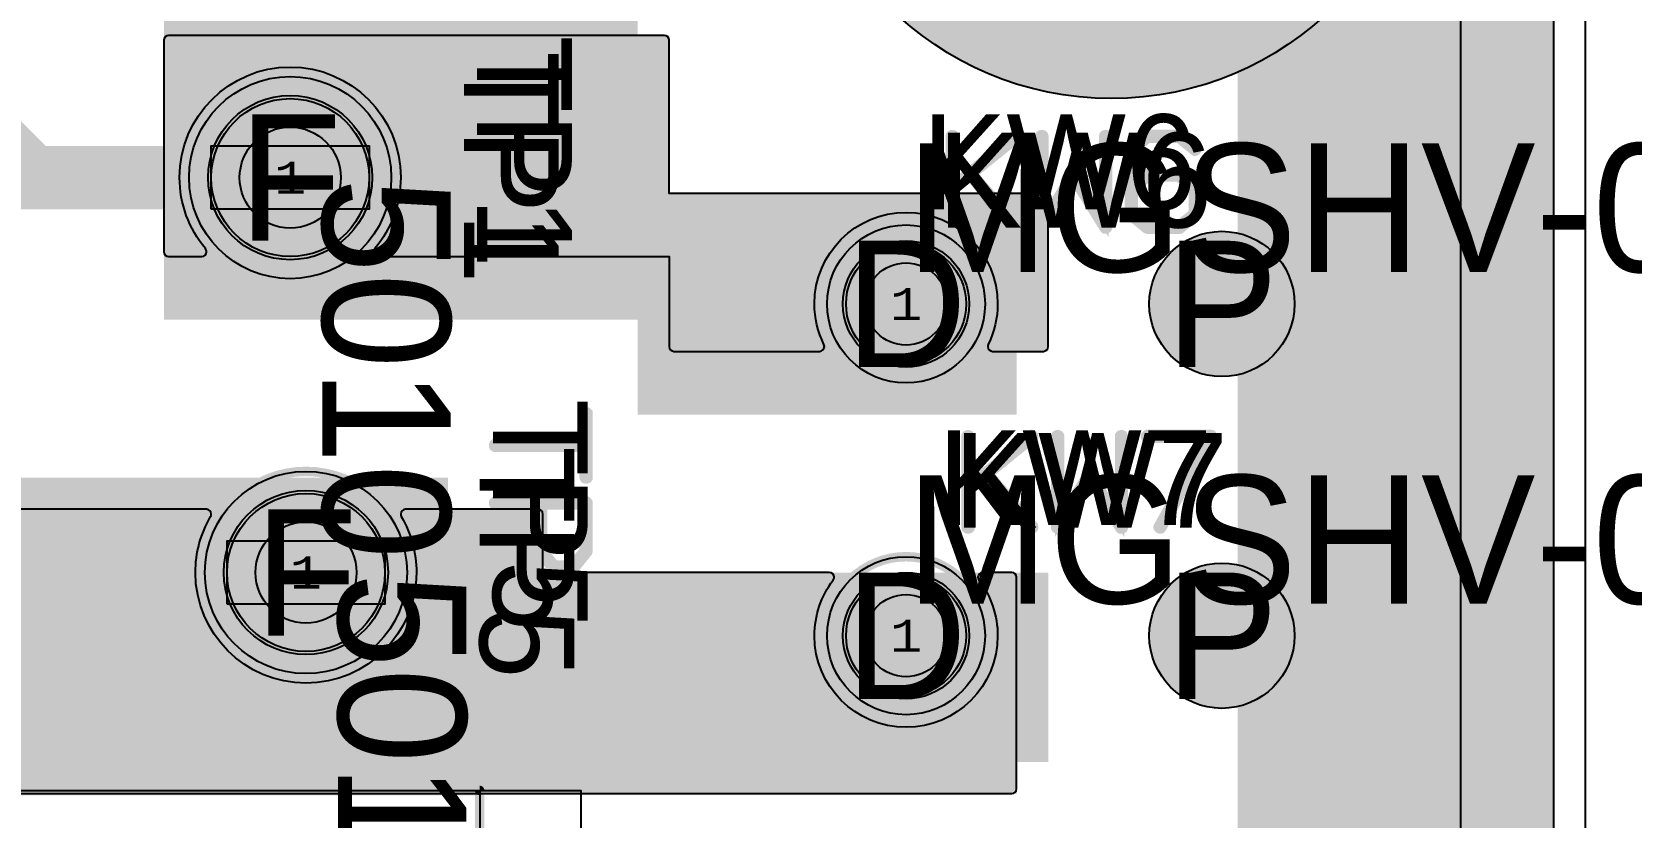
# Model space of a CAD drawing. Extents: x -74 to 89, y -130 to 74.
# Drawn here: x 37.41 to 62.73, y 21.63 to 34.05 of the extents above; entities that cross this region are included whole.
import ezdxf
from ezdxf.enums import TextEntityAlignment as Align

# ---------------------------------------------------------------- set-up
doc = ezdxf.new("R2010")
doc.units = 0
doc.header["$MEASUREMENT"] = 0
for name, color, linetype in [('ASSEMBLY_OUTLINES_TOP', 102, 'CONTINUOUS'), ('ASSEMBLY_PART_NUMBERS_TOP', 102, 'CONTINUOUS'), ('ASSEMBLY_REF_DES_TOP', 102, 'CONTINUOUS'), ('BOARD_OUTLINE', 10, 'CONTINUOUS'), ('DRILL_DRAWING', 21, 'CONTINUOUS'), ('GENERATED_SILKSCREEN_TOP', 140, 'CONTINUOUS'), ('MANUFACTURING_OUTLINES', 10, 'CONTINUOUS'), ('MOUNTING_HOLES_LAYER_BOT13', 42, 'CONTINUOUS'), ('MOUNTING_HOLES_LAYER_TOP', 42, 'CONTINUOUS'), ('PART_HOLES_LAYER_BOTTOM', 30, 'CONTINUOUS'), ('PART_HOLES_LAYER_TOP', 30, 'CONTINUOUS'), ('PART_PADS_LAYER_BOTTOM', 230, 'CONTINUOUS'), ('PART_PADS_LAYER_TOP', 150, 'CONTINUOUS'), ('PIN_NUMBERS_TOP', 8, 'CONTINUOUS'), ('PLACEMENT_OUTLINES_TOP', 130, 'CONTINUOUS'), ('PLANE_DATA_LAYER_BOTTOM', 230, 'CONTINUOUS'), ('PLANE_DATA_LAYER_TOP', 150, 'CONTINUOUS'), ('PLANE_SHAPES_LAYER_BOTTOM', 230, 'CONTINUOUS'), ('PLANE_SHAPES_LAYER_TOP', 150, 'CONTINUOUS'), ('ROUTE_BORDER', 151, 'CONTINUOUS'), ('SILKSCREEN_OUTLINES_TOP', 150, 'CONTINUOUS'), ('SILKSCREEN_REF_DES_TOP', 150, 'CONTINUOUS'), ('SOLDERMASK_PADS_BTM', 12, 'CONTINUOUS'), ('SOLDERMASK_PADS_TOP', 180, 'CONTINUOUS'), ('TRACES_LAYER_TOP', 150, 'CONTINUOUS')]:
    doc.layers.add(name, color=color, linetype=linetype)
doc.styles.add('COURIER_NEW', font='cour.ttf')
doc.styles.add('VERIBEST_GERBER_0', font='txt')

msp = doc.modelspace()

# ---------------------------------------------------------------- hatches: boundary and pattern name
at = {"layer": 'ASSEMBLY_OUTLINES_TOP'}
h = msp.add_hatch(color=256, dxfattribs=at)
edge = h.paths.add_edge_path()
edge.add_arc((51.25, 29.75), 1, 0, 360)
h = msp.add_hatch(color=256, dxfattribs=at)
edge = h.paths.add_edge_path()
edge.add_arc((51.25, 24.5), 1, 0, 360)
at = {"layer": 'MOUNTING_HOLES_LAYER_BOT13'}
h = msp.add_hatch(color=256, dxfattribs=at)
edge = h.paths.add_edge_path()
edge.add_arc((54.5, 38), 5, 0, 360)
h = msp.add_hatch(color=256, dxfattribs=at)
edge = h.paths.add_edge_path()
edge.add_arc((56.25, 29.75), 1.15, 0, 360)
h = msp.add_hatch(color=256, dxfattribs=at)
edge = h.paths.add_edge_path()
edge.add_arc((56.25, 24.5), 1.15, 0, 360)
at = {"layer": 'MOUNTING_HOLES_LAYER_TOP'}
h = msp.add_hatch(color=256, dxfattribs=at)
edge = h.paths.add_edge_path()
edge.add_arc((54.5, 38), 5, 0, 360)
h = msp.add_hatch(color=256, dxfattribs=at)
edge = h.paths.add_edge_path()
edge.add_arc((56.25, 29.75), 1.15, 0, 360)
h = msp.add_hatch(color=256, dxfattribs=at)
edge = h.paths.add_edge_path()
edge.add_arc((56.25, 24.5), 1.15, 0, 360)
at = {"layer": 'PART_HOLES_LAYER_BOTTOM'}
h = msp.add_hatch(color=256, dxfattribs=at)
edge = h.paths.add_edge_path()
edge.add_arc((41.5, 31.75), 0.8, 0, 360)
h = msp.add_hatch(color=256, dxfattribs=at)
edge = h.paths.add_edge_path()
edge.add_arc((51.25, 29.75), 0.65, 0, 360)
h = msp.add_hatch(color=256, dxfattribs=at)
edge = h.paths.add_edge_path()
edge.add_arc((41.75, 25.5), 0.8, 0, 360)
h = msp.add_hatch(color=256, dxfattribs=at)
edge = h.paths.add_edge_path()
edge.add_arc((51.25, 24.5), 0.65, 0, 360)
at = {"layer": 'PART_HOLES_LAYER_TOP'}
h = msp.add_hatch(color=256, dxfattribs=at)
edge = h.paths.add_edge_path()
edge.add_arc((41.5, 31.75), 0.8, 0, 360)
h = msp.add_hatch(color=256, dxfattribs=at)
edge = h.paths.add_edge_path()
edge.add_arc((51.25, 29.75), 0.65, 0, 360)
h = msp.add_hatch(color=256, dxfattribs=at)
edge = h.paths.add_edge_path()
edge.add_arc((41.75, 25.5), 0.8, 0, 360)
h = msp.add_hatch(color=256, dxfattribs=at)
edge = h.paths.add_edge_path()
edge.add_arc((51.25, 24.5), 0.65, 0, 360)
at = {"layer": 'PLANE_DATA_LAYER_BOTTOM'}
h = msp.add_hatch(color=256, dxfattribs=at)
h.paths.add_polyline_path([(53, 28.0762, -0.414213562), (52.9238, 28), (47.0762, 28, -0.414213562), (47, 28.0762), (47, 29.499992, 0.414213562), (46.999992, 29.5), (39.5762, 29.5, -0.414213562), (39.5, 29.5762), (39.5, 36.499992, 0.414213562), (39.499992, 36.5), (22.091972, 36.5, -0.825619605), (22.063643, 36.646938, 5.186799524), (20.539365, 36.646938, -0.825619605), (20.511036, 36.5), (20.500008, 36.5, 0.414213562), (20.5, 36.499992), (20.5, 33.071462, -0.516571623), (20.398642, 32.999535, 0.084315435), (20.101504, 33.05), (18.301504, 33.05, 0.414213562), (17.401504, 32.15), (17.401504, 30.35, 0.414213562), (18.301504, 29.45), (20.101504, 29.45, 0.084315435), (20.398642, 29.500465, -0.516571623), (20.5, 29.428538), (20.5, 27.173418, -0.641080194), (20.374158, 27.115607, 2.176800476), (20.374158, 24.384393, -0.641080194), (20.5, 24.326582), (20.5, 18.5762, -0.414213562), (20.4238, 18.5), (15.500008, 18.5, 0.414213562), (15.5, 18.499992), (15.5, 10.500008, 0.414213562), (15.500008, 10.5), (23.999992, 10.5, 0.414213562), (24, 10.500008), (24, 15.9238, -0.414213562), (24.0762, 16), (25.146304, 16, -0.414213562), (25.222504, 15.9238), (25.222504, 15.923799, -0.137277598), (25.211437, 15.88425, 0.715361242), (27.396434, 13.270083, -0.526387993), (27.5, 13.198967), (27.5, 12.626516, -0.17151758), (27.483077, 12.578634, 0.065444948), (27.472879, 12.561955), (27.440689, 12.489494, -0.39077619), (27.345828, 12.448526, 0.516859375), (24.95, 10.75), (24.95, 10.749999, 0.170610357), (25.345778, 9.623873, -0.629298024), (25.286333, 9.5), (22.000008, 9.5, 0.414213562), (22, 9.499992), (22, -6.4238, -0.414213562), (21.9238, -6.5), (17.5762, -6.5, -0.414213562), (17.5, -6.4238), (17.5, 5.499992, 0.414213562), (17.499992, 5.5), (13.5762, 5.5, -0.414213562), (13.5, 5.5762), (13.5, 20.4238, -0.414213562), (13.5762, 20.5), (16.499992, 20.5, 0.414213562), (16.5, 20.500008), (16.5, 42.9238, -0.414213562), (16.5762, 43), (20.499992, 43, 0.414213562), (20.5, 43.000008), (20.5, 55.999992, 0.414213562), (20.499992, 56), (17.0762, 56, -0.414213562), (17, 56.0762), (17, 63.4238, -0.414213562), (17.0762, 63.5), (35.4238, 63.5, -0.414213562), (35.5, 63.4238), (35.5, 57.0762, -0.414213562), (35.4238, 57), (25.000008, 57, 0.414213562), (25, 56.999992), (25, 39.500008, 0.414213562), (25.000008, 39.5), (46.9238, 39.5, -0.414213562), (47, 39.4238), (47, 31.500008, 0.414213562), (47.000008, 31.5), (52.9238, 31.5, -0.414213562), (53, 31.4238)], flags=0)
h.paths.add_polyline_path([(30.75, 60.75, -1), (33.75, 60.75, -1)], flags=0)
h.paths.add_polyline_path([(39.75, 31.75, -1), (43.25, 31.75, -1)], flags=0)
h.paths.add_polyline_path([(49.8, 29.75, -1), (52.7, 29.75, -1)], flags=0)
msp.add_hatch(color=256, dxfattribs=at).paths.add_polyline_path([(53, 25.4238, 0.414213562), (52.9238, 25.5), (52.464858, 25.5, 0.414213562), (52.388658, 25.4238, 0.163979259), (52.404203, 25.377677, -0.163980254), (52.7, 24.500001), (52.7, 24.5, -1), (49.8, 24.5), (49.8, 24.500001, -0.163980254), (50.095797, 25.377677, 0.163979259), (50.111342, 25.4238, 0.414213562), (50.035142, 25.5), (45.500008, 25.5, -0.414213562), (45.5, 25.500008), (45.5, 26.4238, 0.414213562), (45.4238, 26.5), (43.325309, 26.5, 0.414213562), (43.249109, 26.4238, 0.133379097), (43.259578, 26.385253, -0.133376905), (43.5, 25.5, -1), (40, 25.5, -0.133376905), (40.240422, 26.385253, 0.133379097), (40.250891, 26.4238, 0.414213562), (40.174691, 26.5), (35.000008, 26.5, -0.414213562), (35, 26.500008), (35, 33.4238, 0.414213562), (34.9238, 33.5), (22.5762, 33.5, 0.414213562), (22.5, 33.4238), (22.5, 32.934933, 0.55485843), (22.609719, 32.866501, -0.554858273), (25.201504, 31.25, -0.554858273), (22.609719, 29.633499, 0.55485843), (22.5, 29.565067), (22.5, 27.434933, 0.55485843), (22.609719, 27.366501, -0.554858273), (25.201504, 25.75, -0.554858273), (22.609719, 24.133499, 0.55485843), (22.5, 24.065067), (22.5, 18.5762, 0.414213562), (22.5762, 18.5), (24.963697, 18.5, 0.414213562), (25.039897, 18.5762, 0.077858469), (25.036246, 18.599504, -0.077859583), (24.95, 19.15, -1), (28.55, 19.15, -0.077859583), (28.463754, 18.599504, 0.077858469), (28.460103, 18.5762, 0.414213562), (28.536303, 18.5), (30.3738, 18.5, 0.414213562), (30.45, 18.5762), (30.45, 20.05, -0.414213562), (31.35, 20.95), (33.15, 20.95, -0.414213562), (34.05, 20.05), (34.05, 18.5762, 0.414213562), (34.1262, 18.5), (34.9238, 18.5, 0.414213562), (35, 18.5762), (35, 21.999992, -0.414213562), (35.000008, 22), (52.9238, 22, 0.414213562), (53, 22.0762)], flags=0)
for points in [[(41.5, 31.75), (40.208682, 33.041318)], [(41.5, 31.75), (42.791318, 33.041318)], [(41.5, 31.75), (40.208682, 30.458682)], [(41.5, 31.75), (42.791318, 30.458682)], [(51.25, 29.75), (50.170814, 30.829186)], [(51.25, 29.75), (52.329186, 30.829186)], [(51.25, 29.75), (50.170814, 28.670814)], [(51.25, 29.75), (52.329186, 28.670814)], [(41.75, 25.5), (39.9238, 25.5)], [(41.75, 25.5), (41.75, 23.6738)], [(41.75, 25.5), (43.5762, 25.5)], [(51.25, 24.5), (49.80643, 24.995371)], [(51.25, 24.5), (50.55833, 23.13953)], [(51.25, 24.5), (52.500816, 23.625502)]]:
    msp.add_hatch(color=256, dxfattribs=at).paths.add_polyline_path(points, is_closed=False, flags=0)
at = {"layer": 'PLANE_DATA_LAYER_TOP'}
h = msp.add_hatch(color=256, dxfattribs=at)
h.paths.add_polyline_path([(53.5, 22.5762, -0.414213562), (53.4238, 22.5), (35.500008, 22.5, 0.414213562), (35.5, 22.499992), (35.5, 14.5762, -0.414213562), (35.4238, 14.5), (34.088586, 14.5, -0.47426018), (34.013914, 14.591382, 0.592216632), (31.603566, 16.629917, -0.526387993), (31.5, 16.701033), (31.5, 17.2738, -0.414213562), (31.5762, 17.35), (33.15, 17.35, 0.414213562), (34.05, 18.25), (34.05, 20.05, 0.414213562), (33.15, 20.95), (31.35, 20.95, 0.414213562), (30.45, 20.05), (30.45, 18.5762, -0.414213562), (30.3738, 18.5), (28.536303, 18.5, -0.508470213), (28.463754, 18.599504, 1.371548613), (25.036246, 18.599504, -0.508470213), (24.963697, 18.5), (23.0762, 18.5, -0.414213562), (23, 18.5762), (23, 23.902217, -0.466226494), (23.089412, 23.977263, 1.191429644), (23.089412, 27.522737, -0.466226494), (23, 27.597783), (23, 29.402217, -0.466226494), (23.089412, 29.477263, 1.191429644), (23.089412, 33.022737, -0.466226494), (23, 33.097783), (23, 35.499992, 0.414213562), (22.999992, 35.5), (15.000008, 35.5, 0.414213562), (15, 35.499992), (15, 25.5762, -0.414213562), (14.9238, 25.5), (8.000008, 25.5, 0.414213562), (8, 25.499992), (8, 23.0762, -0.414213562), (7.9238, 23), (6.775, 23, 0.414213562), (6.225, 22.45), (6.225, 20.55, 0.414213562), (6.775, 20), (7.9238, 20, -0.414213562), (8, 19.9238), (8, 19.5762, -0.414213562), (7.9238, 19.5), (6.0762, 19.5, -0.414213562), (6, 19.5762), (6, 35.999992, 0.414213562), (5.999992, 36), (-6.249992, 36, 0.414213562), (-6.25, 35.999992), (-6.25, 25.5762, -0.414213562), (-6.3262, 25.5), (-12.999992, 25.5, 0.414213562), (-13, 25.499992), (-13, 0.000008, 0.414213562), (-12.999992, 0), (12.4238, 0, -0.414213562), (12.5, -0.0762), (12.5, -13.9238, -0.414213562), (12.4238, -14), (9.500008, -14, 0.414213562), (9.5, -14.000008), (9.5, -17.6738, -0.414213562), (9.4238, -17.75), (8.275, -17.75, 0.414213562), (7.725, -18.3), (7.725, -20.2, 0.414213562), (8.275, -20.75), (9.4238, -20.75, -0.414213562), (9.5, -20.8262), (9.5, -21.4238, -0.414213562), (9.4238, -21.5), (7.5762, -21.5, -0.414213562), (7.5, -21.4238), (7.5, -14.000008, 0.414213562), (7.499992, -14), (5.0762, -14, -0.414213562), (5, -13.9238), (5, -3.500008, 0.414213562), (4.999992, -3.5), (-5.499992, -3.5, 0.414213562), (-5.5, -3.500008), (-5.5, -13.9238, -0.414213562), (-5.5762, -14), (-12.999992, -14, 0.414213562), (-13, -14.000008), (-13, -35.999992, 0.414213562), (-12.999992, -36), (12.4238, -36, -0.414213562), (12.5, -36.0762), (12.5, -51.4238, -0.414213562), (12.4238, -51.5), (11.03156, -51.499998, -0.198913366), (10.977678, -51.47768), (10.514832, -51.014834, -0.198909956), (10.492514, -50.960953), (10.492514, -50.960952, -0.374001823), (10.55814, -50.885489, 0.374003548), (11.85, -49.4), (11.85, -49.399999, 0.932710076), (8.864511, -49.191859, -0.61897311), (8.735166, -49.235168), (8.02232, -48.522322, -0.198909956), (8.000002, -48.468441), (8.000002, -48.46844), (8, -41.000008, 0.414213562), (7.999992, -41), (-23.9238, -41, -0.414213562), (-24, -40.9238), (-24, 51.999992, 0.414213562), (-24.000008, 52), (-30.9238, 52, -0.414213562), (-31, 52.0762), (-31, 63.4238, -0.414213562), (-30.9238, 63.5), (-18.0762, 63.5, -0.414213562), (-18, 63.4238), (-18, 52.000008, 0.414213562), (-17.999992, 52), (-7.500008, 52, 0.414213562), (-7.5, 52.000008), (-7.5, 55.190158, -0.525791313), (-7.396567, 55.261325, 0.091624252), (-7.2, 55.225), (-5.3, 55.225, 0.091624252), (-5.103433, 55.261325, -0.525791313), (-5, 55.190158), (-5, 52.000008, 0.414213562), (-4.999992, 52), (0.4238, 52, -0.414213562), (0.5, 51.9238), (0.5, 41.500008, 0.414213562), (0.500008, 41.5), (22.499992, 41.5, 0.414213562), (22.5, 41.500008), (22.5, 47.4238, -0.414213562), (22.5762, 47.5), (33.9238, 47.5, -0.414213562), (34, 47.4238), (34, 36.5762, -0.414213562), (33.9238, 36.5), (26.500008, 36.5, 0.414213562), (26.5, 36.499992), (26.5, 29.000008, 0.414213562), (26.500008, 29), (28.1738, 29, -0.414213562), (28.25, 28.9238), (28.25, 27.775, 0.414213562), (28.8, 27.225), (30.7, 27.225, 0.414213562), (31.25, 27.775), (31.25, 28.9238, -0.414213562), (31.3262, 29), (33.0738, 29, -0.414213562), (33.15, 28.9238), (33.15, 27.65, 0.414213562), (33.7, 27.1), (35.4238, 27.1, -0.414213562), (35.5, 27.0238), (35.5, 27.000008, 0.414213562), (35.500008, 27), (40.606409, 27, -0.708227821), (40.654126, 26.864391, 0.227325996), (40, 25.500001), (40, 25.5, 1), (43.5, 25.5), (43.5, 25.500001, 0.227325996), (42.845874, 26.864391, -0.708230906), (42.893591, 27), (43.9238, 27, -0.414213562), (44, 26.9238), (44, 25.500008, 0.414213562), (44.000008, 25.5), (50.035142, 25.5, -0.620327862), (50.095797, 25.377677, 0.163980254), (49.8, 24.500001), (49.8, 24.5, 1), (52.7, 24.5), (52.7, 24.500001, 0.163980254), (52.404203, 25.377677, -0.620331479), (52.464858, 25.5), (53.4238, 25.5, -0.414213562), (53.5, 25.4238)], flags=0)
h.paths.add_polyline_path([(-29.5, 58.25, -1), (-26.5, 58.25, -1)], flags=0)
h.paths.add_polyline_path([(-23.5, -19.75, -1), (-20.5, -19.75, -1)], flags=0)
h.paths.add_polyline_path([(-23.25, 19.25, -1), (-20.25, 19.25, -1)], flags=0)
h.paths.add_polyline_path([(8.85, -10.4, -1), (11.85, -10.4, -1)], flags=0)
h.paths.add_polyline_path([(8.85, 28.6, -1), (11.85, 28.6, -1)], flags=0)
h.paths.add_polyline_path([(19.251504, 38.55, -1), (23.351504, 38.55, -1)], flags=0)
h.paths.add_polyline_path([(30.75, 45.75, -1), (33.75, 45.75, -1)], flags=0)
h = msp.add_hatch(color=256, dxfattribs=at)
h.paths.add_polyline_path([(61.5, -40.226499, -0.145975601), (61.487546, -40.268246, -0.116259517), (37.03131, -63.489622, -0.132779416), (36.992918, -63.5), (9.5, -63.5), (9.5, -72.816526, -0.37700099), (9.43358, -72.892096, -0.002983456), (8.56305, -72.999481, -0.029201915), (8.554172, -73), (-8.554172, -73, -0.029201915), (-8.56305, -72.999481, -0.002983456), (-9.43358, -72.892096, -0.37700099), (-9.5, -72.816526), (-9.5, -63.5), (-18.9238, -63.5, -0.414213562), (-19, -63.4238), (-19, -60.362708, -0.460360958), (-18.91204, -60.287421, 0.407174437), (-17.716783, -59.436985, -0.72047567), (-17.573699, -59.416371, 4.221382976), (-17.573699, -57.083629, -0.72047567), (-17.716783, -57.063015, 0.407174437), (-18.91204, -56.212579, -0.460360958), (-19, -56.137292), (-19, -55.500008, 0.414213562), (-19.000008, -55.5), (-29.4238, -55.5, -0.414213562), (-29.5, -55.4238), (-29.5, -54.358735, -0.16227766), (-29.48476, -54.313015), (-22.52286, -45.03048, -0.236067977), (-22.4619, -45), (-6.0762, -45, -0.414213562), (-6, -45.0762), (-6, -53.999992, 0.414213562), (-5.999992, -54), (15.499992, -54, 0.414213562), (15.5, -53.999992), (15.5, -38.0762, -0.414213562), (15.5762, -38), (21.999992, -38, 0.414213562), (22, -37.999992), (22, -26.5762, -0.414213562), (22.0762, -26.5), (24.499992, -26.5, 0.414213562), (24.5, -26.499992), (24.5, 7.4238, -0.414213562), (24.5762, 7.5), (25.089699, 7.5, -0.564378968), (25.15713, 7.388311, 0.263392024), (25.211437, 5.61575, -0.137277598), (25.222504, 5.576201), (25.222504, 5.5762, -0.414213562), (25.146304, 5.5), (25.000008, 5.5, 0.414213562), (25, 5.499992), (25, -26.499992, 0.414213562), (25.000008, -26.5), (27.272339, -26.5, -0.198913366), (27.326221, -26.522318), (29.017682, -28.213779, -0.198909956), (29.04, -28.26766), (29.04, -29.9238, -0.414213562), (28.9638, -30), (22.500008, -30, 0.414213562), (22.5, -30.000008), (22.5, -34.999992, 0.414213562), (22.500008, -35), (29.374009, -35, -0.198913366), (29.427891, -35.022318), (30.256119, -35.850546, 0.198912215), (30.609672, -35.996993), (34.272409, -35.996993, -0.198913366), (34.326291, -36.019311), (39.416389, -41.109409, -0.198909956), (39.438707, -41.16329), (39.438707, -49.072624, -0.198909956), (39.416389, -49.126505), (38.451643, -50.091251, -0.282786448), (38.374011, -50.109773, 0.510406548), (36.8, -51.249999), (36.8, -51.25, 1), (39.2, -51.25), (39.2, -51.249998, 0.079404665), (39.140227, -50.875989, -0.079406468), (39.136431, -50.852239), (39.136431, -50.852238, -0.198909956), (39.158749, -50.798357), (40.29226, -49.664846, 0.139214381), (40.4253, -49.426302, -0.66553327), (40.563992, -49.403312, 0.056252236), (40.6339, -49.491007), (41.209616, -50.066722, -0.198909956), (41.231934, -50.120603), (41.231934, -50.120605, -0.278486309), (41.191217, -50.188039, 1.771956841), (42.95, -51.25), (42.95, -51.249999, 0.282784123), (42.291796, -50.179272, -0.282784005), (42.25, -50.111281), (42.25, -49.9, 0.198912215), (42.103553, -49.546447), (41.509772, -48.952666, -0.198909956), (41.487454, -48.898785), (41.487454, -40.33322, 0.198912215), (41.341007, -39.979667), (33.507787, -32.146447, 0.198912215), (33.154234, -32), (31.5762, -32, -0.414213562), (31.5, -31.9238), (31.5, -30.000008, 0.414213562), (31.499992, -30), (31.3262, -30, -0.414213562), (31.25, -29.9238), (31.25, -26.5762, -0.414213562), (31.3262, -26.5), (36.999992, -26.5, 0.414213562), (37, -26.499992), (37, -25.5762, -0.414213562), (37.0762, -25.5), (37.75, -25.5, 0.414213562), (38.3, -24.95), (38.3, -23.55, 0.414213562), (37.75, -23), (37.0762, -23, -0.414213562), (37, -22.9238), (37, 5.499992, 0.414213562), (36.999992, 5.5), (33.853696, 5.5, -0.414213562), (33.777496, 5.5762), (33.777496, 5.576201, -0.137277598), (33.788563, 5.61575, 0.263392024), (33.84287, 7.388311, -0.564378968), (33.910301, 7.5), (39.499992, 7.5, 0.414213562), (39.5, 7.500008), (39.5, 17.023961, -0.410608775), (39.575261, 17.100155, 0.312052862), (41.476721, 18.449826, -0.315437153), (41.548339, 18.5), (56.499992, 18.5, 0.414213562), (56.5, 18.500008), (56.5, 22.804901, -0.359563574), (56.5618, 22.879728, 0.825910822), (56.5618, 26.120272, -0.359563574), (56.5, 26.195099), (56.5, 28.054901, -0.359563574), (56.5618, 28.129728, 0.825910822), (56.5618, 31.370272, -0.359563574), (56.5, 31.445099), (56.5, 32.824732, -0.306399851), (56.547828, 32.895453, 0.434317946), (59.453247, 40.390678, -0.112892843), (59.445672, 40.4238, -0.414213562), (59.521872, 40.5), (61.294132, 40.5, -0.252088385), (61.357744, 40.465752, -0.000803891), (61.487546, 40.268243, -0.145975601), (61.5, 40.226496)], flags=0)
h.paths.add_polyline_path([(-5.5, -66.5, -1), (5.5, -66.5, -1)], flags=0)
h.paths.add_polyline_path([(19.5, -48.75, -1), (22, -48.75, -1)], flags=0)
h.paths.add_polyline_path([(19.274935, -40.847216, -0.635595112), (19.15, -40.788638), (19.15, -40.5, 0.414213562), (18.8, -40.15), (16.2, -40.15, 0.414213562), (15.85, -40.5), (15.85, -44.5, 0.414213562), (16.2, -44.85), (18.8, -44.85, 0.414213562), (19.15, -44.5), (19.15, -44.211362, -0.635595112), (19.274935, -44.152784, 2.132805217)], flags=0)
h.paths.add_polyline_path([(37.8, -44.85, 0.414213562), (38.15, -44.5), (38.15, -40.5, 0.414213562), (37.8, -40.15), (35.2, -40.15, 0.414213562), (34.85, -40.5), (34.85, -40.788638, -0.635595112), (34.725065, -40.847216, 2.132804225), (34.725065, -44.152784, -0.635595112), (34.85, -44.211362), (34.85, -44.5, 0.414213562), (35.2, -44.85)], flags=0)
h.paths.add_polyline_path([(36.35, -56.25, -1), (39.65, -56.25, -1)], flags=0)
h.paths.add_polyline_path([(37.5, -18.65, -1), (41.6, -18.65, -1)], flags=0)
h.paths.add_polyline_path([(40.1, -56.25, -1), (43.4, -56.25, -1)], flags=0)
h.paths.add_polyline_path([(50.66575, -14.365675, 0.414213562), (50.91575, -14.115675), (50.91575, 3.552675, 0.414213562), (50.66575, 3.802675), (45.7297, 3.802675, 0.414213562), (45.4797, 3.552675), (45.4797, -14.115675, 0.414213562), (45.7297, -14.365675)], flags=0)
h.paths.add_polyline_path([(50.839728, -25.245966, 2.137297553), (49.754034, -24.160272, -0.1756634), (49.732023, -24.207317), (49.211658, -24.727682, -0.198913366), (49.157776, -24.75), (45.5762, -24.75, -0.414213562), (45.5, -24.6738), (45.5, -21.500008, 0.414213562), (45.499992, -21.5), (41.000008, -21.5, 0.414213562), (41, -21.500008), (41, -23.7238, -0.414213562), (40.9238, -23.8), (40, -23.8, 0.414213562), (39.45, -24.35), (39.45, -26.65, 0.414213562), (40, -27.2), (40.9238, -27.2, -0.414213562), (41, -27.2762), (41, -28.2238, -0.414213562), (40.9238, -28.3), (40, -28.3, 0.414213562), (39.45, -28.85), (39.45, -31.15, 0.414213562), (40, -31.7), (40.9238, -31.7, -0.414213562), (41, -31.7762), (41, -32.7238, -0.414213562), (40.9238, -32.8), (40, -32.8, 0.414213562), (39.45, -33.35), (39.45, -35.65, 0.414213562), (40, -36.2), (40.9238, -36.2, -0.414213562), (41, -36.2762), (41, -37.499992, 0.414213562), (41.000008, -37.5), (45.499992, -37.5, 0.414213562), (45.5, -37.499992), (45.5, -35.3262, -0.414213562), (45.5762, -35.25), (46.90552, -35.25, 0.198912714), (47.435851, -35.03033), (49, -33.46618), (50.278165, -32.188015, -0.101573515), (50.303748, -32.171147, 0.101574085), (50.555546, -32.005115), (50.792683, -31.767977, -0.1756634), (50.839728, -31.745966, 2.137297553), (49.754034, -30.660272, -0.1756634), (49.732023, -30.707317), (49.677785, -30.761555, -0.101573515), (49.652202, -30.778423, 0.101574085), (49.400404, -30.944455), (46.617178, -33.727682, -0.198913366), (46.563296, -33.75), (45.5762, -33.75, -0.414213562), (45.5, -33.6738), (45.5, -29.268243, -0.414213562), (45.5762, -29.192043), (49.807957, -29.192043, 0.198912714), (50.338288, -28.972373), (50.792683, -28.517977, -0.1756634), (50.839728, -28.495966, 2.137297553), (49.754034, -27.410272, -0.1756634), (49.732023, -27.457317), (49.519615, -27.669725, -0.198913366), (49.465733, -27.692043), (45.5762, -27.692043, -0.414213562), (45.5, -27.615843), (45.5, -26.3262, -0.414213562), (45.5762, -26.25), (49.5, -26.25, 0.198912714), (50.030331, -26.03033), (50.792683, -25.267977, -0.1756634)], flags=0)
h.paths.add_polyline_path([(42.2, -47, -1), (51.8, -47, -1)], flags=0)
h.paths.add_polyline_path([(54.4, -30.75, -1), (57.1, -30.75, -1)], flags=0)
h.paths.add_polyline_path([(54.4, -27.5, -1), (57.1, -27.5, -1)], flags=0)
h.paths.add_polyline_path([(54.4, -24.25, -1), (57.1, -24.25, -1)], flags=0)
h.paths.add_polyline_path([(52.95, -16, -1), (57.55, -16, -1)], flags=0)
h.paths.add_polyline_path([(52.95, -1.25, -1), (57.55, -1.25, -1)], flags=0)
h.paths.add_polyline_path([(52.95, 12.75, -1), (57.55, 12.75, -1)], flags=0)
h.paths.add_polyline_path([(49, -38, -1), (60, -38, -1)], flags=0)
msp.add_hatch(color=256, dxfattribs=at).paths.add_polyline_path([(53.5, 31.4238, 0.414213562), (53.4238, 31.5), (47.500008, 31.5, -0.414213562), (47.5, 31.500008), (47.5, 33.9238, 0.414213562), (47.4238, 34), (39.5762, 34, 0.414213562), (39.5, 33.9238), (39.5, 30.5762, 0.414213562), (39.5762, 30.5), (40.101, 30.5, 0.414213562), (40.1772, 30.5762, 0.176313298), (40.159375, 30.625178, -0.176316155), (39.75, 31.75, -1), (43.25, 31.75, -0.176316155), (42.840625, 30.625178, 0.176313298), (42.8228, 30.5762, 0.414213562), (42.899, 30.5), (47.499992, 30.5, -0.414213562), (47.5, 30.499992), (47.5, 29.0762, 0.414213562), (47.5762, 29), (49.880591, 29, 0.414213562), (49.956791, 29.0762, 0.114813143), (49.948963, 29.109841, -0.114814741), (49.8, 29.749999), (49.8, 29.75, -1), (52.7, 29.75), (52.7, 29.749999, -0.114814741), (52.551037, 29.109841, 0.114813143), (52.543209, 29.0762, 0.414213562), (52.619409, 29), (53.4238, 29, 0.414213562), (53.5, 29.0762)], flags=0)
for points in [[(41.5, 31.75), (42.3946, 33.342074)], [(41.5, 31.75), (40.02827, 32.831212)], [(41.5, 31.75), (43.188879, 31.055239)], [(51.25, 29.75), (49.7238, 29.75)], [(51.25, 29.75), (52.7762, 29.75)], [(41.75, 25.5), (39.9238, 25.5)], [(41.75, 25.5), (41.75, 23.6738)], [(41.75, 25.5), (43.5762, 25.5)], [(51.25, 24.5), (49.7238, 24.5)], [(51.25, 24.5), (51.25, 22.9738)], [(51.25, 24.5), (52.7762, 24.5)]]:
    msp.add_hatch(color=256, dxfattribs=at).paths.add_polyline_path(points, is_closed=False, flags=0)

# ---------------------------------------------------------------- linework, layer by layer
at = {"layer": 'ASSEMBLY_OUTLINES_TOP'}
for points in [[(40.25, 31.25), (40.25, 32.25), (42.75, 32.25), (42.75, 31.25)], [(40.5, 25), (40.5, 26), (43, 26), (43, 25)], [(33.3, -21.55), (33.3, 22.05), (46.1, 22.05), (46.1, -21.55)]]:
    msp.add_lwpolyline(points, close=True, dxfattribs=at)
for centre, radius in [((0, 0), 74), ((41.5, 31.75), 1.6), ((51.25, 29.75), 1), ((41.75, 25.5), 1.6), ((51.25, 24.5), 1)]:
    msp.add_circle(centre, radius, dxfattribs=at)
at = {"layer": 'BOARD_OUTLINE'}
msp.add_lwpolyline([(62, -40.39802, -0.011944181), (60, -43.312816), (60, -43.312815, -0.105291747), (37.148351, -64), (10, -64), (10, -73.321211, -0.067878888), (-10, -73.321211), (-10, -64), (-37.148351, -64, -0.130474387), (-64, -37.148351), (-64, -10), (-73.321211, -10, -0.067878888), (-73.321211, 10), (-64, 10), (-64, 37.148351, -0.130474387), (-37.148351, 64), (-10, 64), (-10, 73.321211, -0.067878888), (10, 73.321211), (10, 64), (37.148351, 64, -0.105291747), (60, 43.312815), (60, 43.312816, -0.011944181), (62, 40.39802)], format="xyb", close=True, dxfattribs=at)
at = {"layer": 'GENERATED_SILKSCREEN_TOP', "const_width": 0.15}
for points in [[(44.496, 33.292), (44.4855, 33.2905), (44.4765, 33.283), (44.472, 33.2725), (44.4705, 33.262), (44.472, 33.2515), (44.4765, 33.2425), (44.4855, 33.235), (44.496, 33.232), (45.9045, 33.232), (45.9045, 32.7565), (45.9075, 32.746), (45.9135, 32.737), (45.924, 32.7325), (45.9345, 32.731), (45.9465, 32.7325), (45.957, 32.737), (45.9645, 32.746), (45.966, 32.7565), (45.966, 33.769), (45.9645, 33.7795), (45.957, 33.787), (45.9465, 33.793), (45.9345, 33.7945), (45.924, 33.793), (45.9135, 33.787), (45.9075, 33.7795), (45.9045, 33.769), (45.9045, 33.292), (44.496, 33.292)], [(45.396, 31.318), (45.399, 31.3135), (45.4065, 31.312), (45.414, 31.3075), (45.4215, 31.3075), (45.7305, 31.3075), (45.738, 31.3075), (45.7425, 31.312), (45.747, 31.312), (45.7485, 31.3135), (45.75, 31.315), (45.7545, 31.318), (45.96, 31.573), (45.963, 31.5805), (45.9645, 31.585), (45.966, 31.5925), (45.966, 32.3485), (45.963, 32.362), (45.9555, 32.3695), (45.948, 32.3785), (45.936, 32.3815), (44.496, 32.3815), (44.484, 32.3785), (44.4765, 32.371), (44.472, 32.362), (44.4705, 32.3515), (44.472, 32.3395), (44.4765, 32.329), (44.484, 32.3215), (44.496, 32.3185), (45.186, 32.3185), (45.186, 31.5925), (45.1875, 31.582), (45.189, 31.5775), (45.1905, 31.576), (45.1905, 31.573), (45.396, 31.318)], [(53.01225, 32.379), (53.01825, 32.388), (53.01975, 32.3985), (53.01825, 32.4105), (53.01225, 32.4195), (53.00475, 32.427), (52.99425, 32.4315), (52.98975, 32.433), (52.98375, 32.433), (52.97925, 32.4315), (52.97475, 32.4285), (52.01325, 31.6455), (52.01325, 32.4045), (52.01025, 32.415), (52.00275, 32.424), (51.99225, 32.4285), (51.98025, 32.43), (51.96975, 32.4285), (51.96075, 32.424), (51.95325, 32.415), (51.95025, 32.4045), (51.95025, 30.9645), (51.95325, 30.9525), (51.96075, 30.945), (51.96975, 30.9405), (51.98025, 30.939), (51.99225, 30.9405), (52.00275, 30.945), (52.01025, 30.9525), (52.01325, 30.9645), (52.01325, 31.5675), (52.26225, 31.7685), (52.97175, 30.945), (52.97625, 30.9405), (52.98075, 30.9375), (52.98525, 30.936), (52.98975, 30.936), (53.00025, 30.9405), (53.00925, 30.9465), (53.01675, 30.954), (53.02125, 30.9645), (53.02125, 30.975), (53.01975, 30.981), (53.01675, 30.9855), (52.30725, 31.809), (53.01225, 32.379)], [(53.36775, 30.9645), (53.37075, 30.954), (53.37525, 30.948), (53.38425, 30.9435), (53.39325, 30.9405), (53.40375, 30.9375), (53.41125, 30.9375), (53.41875, 30.942), (53.42625, 30.9495), (53.90475, 31.7265), (54.38475, 30.9495), (54.39075, 30.942), (54.39675, 30.9375), (54.40575, 30.9375), (54.41475, 30.9405), (54.42525, 30.9435), (54.43425, 30.948), (54.43875, 30.9555), (54.44025, 30.9645), (54.44025, 32.4045), (54.43725, 32.415), (54.42975, 32.424), (54.42075, 32.4285), (54.41025, 32.43), (54.39975, 32.4285), (54.38925, 32.424), (54.38175, 32.415), (54.38025, 32.4045), (54.38025, 31.074), (53.93175, 31.8045), (53.92575, 31.809), (53.91825, 31.812), (53.91225, 31.8135), (53.90475, 31.8135), (53.89725, 31.8135), (53.89125, 31.812), (53.88525, 31.809), (53.87775, 31.8045), (53.43075, 31.074), (53.43075, 32.4045), (53.42775, 32.415), (53.42025, 32.424), (53.40975, 32.4285), (53.39775, 32.43), (53.38725, 32.4285), (53.37825, 32.424), (53.37075, 32.415), (53.36775, 32.4045), (53.36775, 30.969), (53.36775, 30.9645)], [(55.59525, 32.4285), (55.84725, 32.223), (55.85475, 32.2155), (55.85625, 32.2035), (55.85475, 32.1945), (55.85175, 32.187), (55.84725, 32.181), (55.83975, 32.175), (55.83225, 32.1705), (55.82475, 32.169), (55.81725, 32.169), (55.81125, 32.1735), (55.56525, 32.373), (55.07925, 32.373), (54.84825, 32.184), (54.84825, 31.6455), (55.05225, 31.812), (55.05825, 31.8135), (55.06125, 31.815), (55.06275, 31.815), (55.06275, 31.8165), (55.07025, 31.818), (55.57575, 31.818), (55.58175, 31.8165), (55.58175, 31.815), (55.58475, 31.815), (55.58925, 31.8135), (55.59375, 31.812), (55.84725, 31.608), (55.84875, 31.6035), (55.85175, 31.602), (55.85325, 31.6005), (55.85325, 31.5975), (55.85625, 31.587), (55.85775, 31.5825), (55.85775, 31.17), (55.85625, 31.1625), (55.85325, 31.1565), (55.85175, 31.1505), (55.84725, 31.146), (55.59525, 30.9405), (55.58775, 30.9375), (55.58625, 30.936), (55.58325, 30.936), (55.58025, 30.9345), (55.57875, 30.9345), (55.57575, 30.9345), (55.07025, 30.9345), (55.06425, 30.936), (55.05825, 30.9375), (55.05225, 30.9405), (54.80025, 31.146), (54.79725, 31.149), (54.79425, 31.1505), (54.79125, 31.155), (54.78825, 31.1655), (54.78675, 31.17), (54.78675, 32.199), (54.78825, 32.2065), (54.79125, 32.2125), (54.79425, 32.2155), (54.79725, 32.2185), (54.80025, 32.223), (55.05225, 32.4285), (55.05825, 32.43), (55.06275, 32.4315), (55.06425, 32.433), (55.07025, 32.4345), (55.57575, 32.4345), (55.58175, 32.433), (55.58325, 32.433), (55.58475, 32.4315), (55.58925, 32.43), (55.59525, 32.4285)], [(45.9045, 32.3185), (45.9045, 31.6), (45.7155, 31.3675), (45.4365, 31.3675), (45.246, 31.6), (45.246, 32.3185), (45.9045, 32.3185)], [(54.84825, 31.5675), (54.84825, 31.185), (55.07925, 30.996), (55.56375, 30.996), (55.79775, 31.185), (55.79775, 31.5675), (55.56375, 31.758), (55.07925, 31.758), (54.84825, 31.5675)], [(44.5275, 30.7465), (44.526, 30.7585), (44.5185, 30.7645), (44.508, 30.769), (44.496, 30.7705), (44.4855, 30.769), (44.475, 30.7645), (44.4675, 30.7585), (44.466, 30.7465), (44.466, 30.1615), (44.4675, 30.151), (44.475, 30.142), (44.4855, 30.1375), (44.496, 30.136), (44.508, 30.1375), (44.5185, 30.142), (44.526, 30.151), (44.5275, 30.1615), (44.5275, 30.4255), (45.936, 30.4255), (45.9465, 30.427), (45.954, 30.4315), (45.9585, 30.439), (45.96, 30.4495), (45.9615, 30.457), (45.9615, 30.4645), (45.9585, 30.4705), (45.9525, 30.4765), (45.5415, 30.769), (45.531, 30.7735), (45.522, 30.7735), (45.5115, 30.769), (45.504, 30.7615), (45.498, 30.7525), (45.495, 30.742), (45.498, 30.7315), (45.5055, 30.724), (45.8415, 30.484), (44.5275, 30.484), (44.5275, 30.7465)], [(44.746, 27.54125), (44.7355, 27.53975), (44.7265, 27.53225), (44.722, 27.52175), (44.7205, 27.51125), (44.722, 27.50075), (44.7265, 27.49175), (44.7355, 27.48425), (44.746, 27.48125), (46.1545, 27.48125), (46.1545, 27.00575), (46.1575, 26.99525), (46.1635, 26.98625), (46.174, 26.98175), (46.1845, 26.98025), (46.1965, 26.98175), (46.207, 26.98625), (46.2145, 26.99525), (46.216, 27.00575), (46.216, 28.01825), (46.2145, 28.02875), (46.207, 28.03625), (46.1965, 28.04225), (46.1845, 28.04375), (46.174, 28.04225), (46.1635, 28.03625), (46.1575, 28.02875), (46.1545, 28.01825), (46.1545, 27.54125), (44.746, 27.54125)], [(53.26225, 27.629), (53.26825, 27.638), (53.26975, 27.6485), (53.26825, 27.6605), (53.26225, 27.6695), (53.25475, 27.677), (53.24425, 27.6815), (53.23975, 27.683), (53.23375, 27.683), (53.22925, 27.6815), (53.22475, 27.6785), (52.26325, 26.8955), (52.26325, 27.6545), (52.26025, 27.665), (52.25275, 27.674), (52.24225, 27.6785), (52.23025, 27.68), (52.21975, 27.6785), (52.21075, 27.674), (52.20325, 27.665), (52.20025, 27.6545), (52.20025, 26.2145), (52.20325, 26.2025), (52.21075, 26.195), (52.21975, 26.1905), (52.23025, 26.189), (52.24225, 26.1905), (52.25275, 26.195), (52.26025, 26.2025), (52.26325, 26.2145), (52.26325, 26.8175), (52.51225, 27.0185), (53.22175, 26.195), (53.22625, 26.1905), (53.23075, 26.1875), (53.23525, 26.186), (53.23975, 26.186), (53.25025, 26.1905), (53.25925, 26.1965), (53.26675, 26.204), (53.27125, 26.2145), (53.27125, 26.225), (53.26975, 26.231), (53.26675, 26.2355), (52.55725, 27.059), (53.26225, 27.629)], [(53.61775, 26.2145), (53.62075, 26.204), (53.62525, 26.198), (53.63425, 26.1935), (53.64325, 26.1905), (53.65375, 26.1875), (53.66125, 26.1875), (53.66875, 26.192), (53.67625, 26.1995), (54.15475, 26.9765), (54.63475, 26.1995), (54.64075, 26.192), (54.64675, 26.1875), (54.65575, 26.1875), (54.66475, 26.1905), (54.67525, 26.1935), (54.68425, 26.198), (54.68875, 26.2055), (54.69025, 26.2145), (54.69025, 27.6545), (54.68725, 27.665), (54.67975, 27.674), (54.67075, 27.6785), (54.66025, 27.68), (54.64975, 27.6785), (54.63925, 27.674), (54.63175, 27.665), (54.63025, 27.6545), (54.63025, 26.324), (54.18175, 27.0545), (54.17575, 27.059), (54.16825, 27.062), (54.16225, 27.0635), (54.15475, 27.0635), (54.14725, 27.0635), (54.14125, 27.062), (54.13525, 27.059), (54.12775, 27.0545), (53.68075, 26.324), (53.68075, 27.6545), (53.67775, 27.665), (53.67025, 27.674), (53.65975, 27.6785), (53.64775, 27.68), (53.63725, 27.6785), (53.62825, 27.674), (53.62075, 27.665), (53.61775, 27.6545), (53.61775, 26.219), (53.61775, 26.2145)], [(55.24375, 26.2295), (55.24075, 26.219), (55.24225, 26.2085), (55.24975, 26.1995), (55.25725, 26.1935), (55.26775, 26.1905), (55.27825, 26.189), (55.28725, 26.192), (55.29475, 26.201), (56.10325, 27.6395), (56.10625, 27.647), (56.10625, 27.653), (56.10625, 27.659), (56.10325, 27.665), (56.09875, 27.674), (56.09275, 27.68), (56.08525, 27.683), (56.07775, 27.6845), (55.06525, 27.6845), (55.05475, 27.6815), (55.04725, 27.674), (55.04125, 27.665), (55.03975, 27.653), (55.04125, 27.6425), (55.04725, 27.632), (55.05475, 27.6245), (55.06525, 27.623), (56.02675, 27.623), (55.24375, 26.2295)], [(45.646, 25.56725), (45.649, 25.56275), (45.6565, 25.56125), (45.664, 25.55675), (45.6715, 25.55675), (45.9805, 25.55675), (45.988, 25.55675), (45.9925, 25.56125), (45.997, 25.56125), (45.9985, 25.56275), (46, 25.56425), (46.0045, 25.56725), (46.21, 25.82225), (46.213, 25.82975), (46.2145, 25.83425), (46.216, 25.84175), (46.216, 26.59775), (46.213, 26.61125), (46.2055, 26.61875), (46.198, 26.62775), (46.186, 26.63075), (44.746, 26.63075), (44.734, 26.62775), (44.7265, 26.62025), (44.722, 26.61125), (44.7205, 26.60075), (44.722, 26.58875), (44.7265, 26.57825), (44.734, 26.57075), (44.746, 26.56775), (45.436, 26.56775), (45.436, 25.84175), (45.4375, 25.83125), (45.439, 25.82675), (45.4405, 25.82525), (45.4405, 25.82225), (45.646, 25.56725)], [(46.1545, 26.56775), (46.1545, 25.84925), (45.9655, 25.61675), (45.6865, 25.61675), (45.496, 25.84925), (45.496, 26.56775), (46.1545, 26.56775)], [(45.7, 24.92975), (45.6985, 24.93575), (45.697, 24.94025), (45.694, 24.94625), (45.529, 25.15025), (46.1545, 25.15025), (46.1545, 24.17075), (46.1575, 24.16025), (46.1635, 24.15125), (46.174, 24.14675), (46.1845, 24.14525), (46.1965, 24.14675), (46.207, 24.15125), (46.213, 24.16025), (46.216, 24.17075), (46.216, 25.18325), (46.213, 25.19375), (46.2055, 25.20125), (46.198, 25.21025), (46.186, 25.21325), (45.4645, 25.21325), (45.454, 25.21175), (45.4465, 25.20725), (45.442, 25.20125), (45.439, 25.19075), (45.436, 25.18325), (45.4345, 25.17725), (45.436, 25.16975), (45.4405, 25.16375), (45.64, 24.91925), (45.64, 24.43475), (45.4495, 24.20075), (44.9665, 24.20075), (44.779, 24.43475), (44.779, 24.91925), (44.977, 25.16375), (44.9815, 25.17425), (44.9815, 25.18325), (44.9755, 25.19225), (44.968, 25.20125), (44.9575, 25.20725), (44.947, 25.20875), (44.941, 25.20875), (44.9365, 25.20725), (44.929, 25.19975), (44.722, 24.94625), (44.719, 24.94175), (44.719, 24.93575), (44.716, 24.92975), (44.716, 24.42425), (44.716, 24.41975), (44.7175, 24.41825), (44.7175, 24.41675), (44.719, 24.41375), (44.719, 24.41075), (44.722, 24.40475), (44.929, 24.15125), (44.9335, 24.14675), (44.9365, 24.14525), (44.9455, 24.14225), (44.9515, 24.14075), (45.4645, 24.14075), (45.472, 24.14225), (45.4795, 24.14525), (45.4825, 24.14525), (45.484, 24.14675), (45.487, 24.14975), (45.49, 24.15125), (45.694, 24.40475), (45.697, 24.41225), (45.6985, 24.41675), (45.7, 24.42425), (45.7, 24.92975)]]:
    msp.add_lwpolyline(points, dxfattribs=at)
for points in [[(39.9, 31.75, -1), (43.1, 31.75, -1)], [(50, 29.75, -1), (52.5, 29.75, -1)], [(40.15, 25.5, -1), (43.35, 25.5, -1)], [(50, 24.5, -1), (52.5, 24.5, -1)]]:
    msp.add_lwpolyline(points, format="xyb", close=True, dxfattribs=at)
msp.add_lwpolyline([(44.500005, -21.55, -0.414213562), (44.5, -21.550005), (33.3, -21.550005, -0.414213562), (33.299995, -21.55), (33.299995, -19.53777, 0.00000284), (33.300005, -19.537758), (33.300005, -21.549995), (44.499995, -21.549995), (44.499995, 22.049995), (33.300005, 22.049995), (33.300005, 20.500692, 0.000005669), (33.299995, 20.500696), (33.299995, 22.05, -0.414213562), (33.3, 22.050005), (44.5, 22.050005, -0.414213562), (44.500005, 22.05), (44.500005, -21.55)], format="xyb", dxfattribs=at)
at = {"layer": 'MANUFACTURING_OUTLINES'}
msp.add_lwpolyline([(10.0254, 64.0254), (37.148351, 64.0254, -0.132241555), (37.161102, 64.021968, -0.10529175), (60.020595, 43.327682, -0.157601684), (60.0254, 43.312815), (60.0254, -43.312815, -0.157601684), (60.020595, -43.327682, -0.10529175), (37.161102, -64.021968, -0.132241555)], format="xyb", dxfattribs=at)
at = {"layer": 'MOUNTING_HOLES_LAYER_BOT13'}
for centre, radius in [((54.5, 38), 5), ((56.25, 29.75), 1.15), ((56.25, 24.5), 1.15)]:
    msp.add_circle(centre, radius, dxfattribs=at)
at = {"layer": 'MOUNTING_HOLES_LAYER_TOP'}
for centre, radius in [((54.5, 38), 5), ((56.25, 29.75), 1.15), ((56.25, 24.5), 1.15)]:
    msp.add_circle(centre, radius, dxfattribs=at)
at = {"layer": 'PART_HOLES_LAYER_BOTTOM'}
for centre, radius in [((41.5, 31.75), 0.8), ((51.25, 29.75), 0.65), ((41.75, 25.5), 0.8), ((51.25, 24.5), 0.65)]:
    msp.add_circle(centre, radius, dxfattribs=at)
at = {"layer": 'PART_HOLES_LAYER_TOP'}
for centre, radius in [((41.5, 31.75), 0.8), ((51.25, 29.75), 0.65), ((41.75, 25.5), 0.8), ((51.25, 24.5), 0.65)]:
    msp.add_circle(centre, radius, dxfattribs=at)
at = {"layer": 'PART_PADS_LAYER_BOTTOM'}
for centre, radius in [((41.5, 31.75), 1.25), ((51.25, 29.75), 0.95), ((41.75, 25.5), 1.25), ((51.25, 24.5), 0.95)]:
    msp.add_circle(centre, radius, dxfattribs=at)
at = {"layer": 'PART_PADS_LAYER_TOP'}
for centre, radius in [((41.5, 31.75), 1.25), ((51.25, 29.75), 0.95), ((41.75, 25.5), 1.25), ((51.25, 24.5), 0.95)]:
    msp.add_circle(centre, radius, dxfattribs=at)
at = {"layer": 'PLACEMENT_OUTLINES_TOP'}
msp.add_lwpolyline([(33.3, -21.55), (33.3, 22.05), (44.5, 22.05), (44.5, -21.55)], close=True, dxfattribs=at)
for centre, radius in [((41.5, 31.75), 1.6), ((51.25, 29.75), 1.25), ((41.75, 25.5), 1.6), ((51.25, 24.5), 1.25)]:
    msp.add_circle(centre, radius, dxfattribs=at)
at = {"layer": 'PLANE_DATA_LAYER_BOTTOM', "const_width": 0.75}
for points in [[(41.5, 31.75), (40.208682, 33.041318)], [(41.5, 31.75), (42.791318, 33.041318)], [(41.5, 31.75), (40.208682, 30.458682)], [(41.5, 31.75), (42.791318, 30.458682)], [(51.25, 29.75), (50.170814, 30.829186)], [(51.25, 29.75), (52.329186, 30.829186)], [(51.25, 29.75), (50.170814, 28.670814)], [(51.25, 29.75), (52.329186, 28.670814)], [(41.75, 25.5), (39.9238, 25.5)], [(41.75, 25.5), (41.75, 23.6738)], [(41.75, 25.5), (43.5762, 25.5)], [(51.25, 24.5), (49.80643, 24.995371)], [(51.25, 24.5), (50.55833, 23.13953)], [(51.25, 24.5), (52.500816, 23.625502)]]:
    msp.add_lwpolyline(points, dxfattribs=at)
at = {"layer": 'PLANE_DATA_LAYER_BOTTOM'}
msp.add_lwpolyline([(35.000008, 22), (52.9238, 22, 0.414213562), (53, 22.0762), (53, 25.4238, 0.414213562), (52.9238, 25.5), (52.464858, 25.5, 0.414213562), (52.388658, 25.4238, 0.163979259), (52.404203, 25.377677, -0.163980255), (52.7, 24.500001), (52.7, 24.5, -1), (49.8, 24.5), (49.8, 24.500001, -0.163980255), (50.095797, 25.377677, 0.163979259), (50.111342, 25.4238, 0.414213562), (50.035142, 25.5), (45.500008, 25.5, -0.414213562), (45.5, 25.500008), (45.5, 26.4238, 0.414213562), (45.4238, 26.5), (43.325309, 26.5, 0.414213562), (43.249109, 26.4238, 0.133379097), (43.259578, 26.385253, -0.133376905), (43.5, 25.5, -1), (40, 25.5, -0.133376905), (40.240422, 26.385253, 0.133379097), (40.250891, 26.4238, 0.414213562), (40.174691, 26.5), (35.000008, 26.5, -0.414213562)], format="xyb", dxfattribs=at)
at = {"layer": 'PLANE_DATA_LAYER_TOP'}
msp.add_lwpolyline([(53.5, 31.4238, 0.414213562), (53.4238, 31.5), (47.500008, 31.5, -0.414213562), (47.5, 31.500008), (47.5, 33.9238, 0.414213562), (47.4238, 34), (39.5762, 34, 0.414213562), (39.5, 33.9238), (39.5, 30.5762, 0.414213562), (39.5762, 30.5), (40.101, 30.5, 0.414213562), (40.1772, 30.5762, 0.176313298), (40.159375, 30.625178, -0.176316155), (39.75, 31.75, -1), (43.25, 31.75, -0.176316155), (42.840625, 30.625178, 0.176313298), (42.8228, 30.5762, 0.414213562), (42.899, 30.5), (47.499992, 30.5, -0.414213562), (47.5, 30.499992), (47.5, 29.0762, 0.414213562), (47.5762, 29), (49.880591, 29, 0.414213562), (49.956791, 29.0762, 0.114813143), (49.948963, 29.109841, -0.114814741), (49.8, 29.749999), (49.8, 29.75, -1), (52.7, 29.75), (52.7, 29.749999, -0.114814741), (52.551037, 29.109841, 0.114813143), (52.543209, 29.0762, 0.414213562), (52.619409, 29), (53.4238, 29, 0.414213562), (53.5, 29.0762)], format="xyb", close=True, dxfattribs=at)
at = {"layer": 'PLANE_DATA_LAYER_TOP', "const_width": 0.75}
for points in [[(41.5, 31.75), (42.3946, 33.342074)], [(41.5, 31.75), (40.02827, 32.831212)], [(41.5, 31.75), (43.188879, 31.055239)], [(51.25, 29.75), (49.7238, 29.75)], [(51.25, 29.75), (52.7762, 29.75)], [(41.75, 25.5), (39.9238, 25.5)], [(41.75, 25.5), (41.75, 23.6738)], [(41.75, 25.5), (43.5762, 25.5)], [(51.25, 24.5), (49.7238, 24.5)], [(51.25, 24.5), (51.25, 22.9738)], [(51.25, 24.5), (52.7762, 24.5)]]:
    msp.add_lwpolyline(points, dxfattribs=at)
at = {"layer": 'PLANE_SHAPES_LAYER_BOTTOM'}
for points in [[(39.5, 29.5), (47, 29.5), (39.5, 36.5), (47, 36.5)], [(47, 28), (53, 28), (47, 31.5), (53, 31.5)], [(34.5, 22), (45.5, 22), (34.5, 26.5), (45.5, 26.5)], [(45.5, 22), (53, 22), (45.5, 25.5), (53, 25.5)]]:
    msp.add_solid(points, dxfattribs=at)
at = {"layer": 'PLANE_SHAPES_LAYER_TOP'}
for points in [[(56.5, 18.5), (61.5, 18.5), (56.5, 40.5), (61.5, 40.5)], [(39.5, 30.5), (47.5, 30.5), (39.5, 34), (47.5, 34)], [(47.5, 29), (53.5, 29), (47.5, 31.5), (53.5, 31.5)], [(35.5, 25.5), (44, 25.5), (35.5, 27), (44, 27)], [(35.5, 22.5), (53.5, 22.5), (35.5, 25.5), (53.5, 25.5)]]:
    msp.add_solid(points, dxfattribs=at)
at = {"layer": 'ROUTE_BORDER'}
msp.add_lwpolyline([(61.5, -40.249224, -0.116408926), (37.013511, -63.5), (9.5, -63.5), (9.5, -72.883469, -0.064898038), (-9.5, -72.883469), (-9.5, -63.5), (-37.013511, -63.5, -0.129544758), (-63.5, -37.013511), (-63.5, -9.5), (-72.883469, -9.5, -0.064898039), (-72.883468, 9.5), (-63.5, 9.5), (-63.5, 37.013508, -0.129544778), (-37.013506, 63.5), (-9.5, 63.5), (-9.5, 72.883466, -0.064898038), (9.5, 72.883466), (9.5, 64), (36.142076, 64, -0.119873966), (61.5, 40.249221)], format="xyb", close=True, dxfattribs=at)
at = {"layer": 'SILKSCREEN_OUTLINES_TOP'}
msp.add_lwpolyline([(33.3, -21.55), (33.3, 22.05), (44.5, 22.05), (44.5, -21.55)], close=True, dxfattribs=at)
for centre, radius in [((41.5, 31.75), 1.6), ((51.25, 29.75), 1.25), ((41.75, 25.5), 1.6), ((51.25, 24.5), 1.25)]:
    msp.add_circle(centre, radius, dxfattribs=at)
at = {"layer": 'SOLDERMASK_PADS_BTM'}
for centre, radius in [((41.5, 31.75), 1.3), ((51.25, 29.75), 1), ((41.75, 25.5), 1.3), ((51.25, 24.5), 1)]:
    msp.add_circle(centre, radius, dxfattribs=at)
at = {"layer": 'SOLDERMASK_PADS_TOP'}
for centre, radius in [((41.5, 31.75), 1.3), ((51.25, 29.75), 1), ((41.75, 25.5), 1.3), ((51.25, 24.5), 1)]:
    msp.add_circle(centre, radius, dxfattribs=at)
at = {"layer": 'TRACES_LAYER_TOP', "const_width": 1}
for points in [[(39.25, 37.2), (38.827296, 37.2), (38.827296, 35.947704), (41.5, 33.275), (41.5, 31.75)], [(34.75, 32.9), (36.275, 32.9), (37.425, 31.75), (41.5, 31.75)]]:
    msp.add_lwpolyline(points, dxfattribs=at)

# ---------------------------------------------------------------- texts
at = {"layer": 'ASSEMBLY_PART_NUMBERS_TOP', "style": 'VERIBEST_GERBER_0'}
for p in [(51.25, 32.29), (51.25, 27.04)]:
    msp.add_text('MGSHV-0_5-D2_2xd0.9_d2_3', height=2.032, dxfattribs=at).set_placement(p, align=Align.TOP_LEFT)
for s, p in [('5010', (44.04, 31.75)), ('5011', (44.29, 25.5))]:
    msp.add_text(s, height=2.032, rotation=270, dxfattribs=at).set_placement(p, align=Align.TOP_LEFT)
at = {"layer": 'ASSEMBLY_REF_DES_TOP', "style": 'VERIBEST_GERBER_0'}
for s, p in [('TP1', (45.75, 33.75)), ('TP5', (46, 27.5))]:
    msp.add_text(s, height=1.5, rotation=270, dxfattribs=at).set_placement(p, align=Align.TOP_LEFT)
for s, p in [('KW6', (51.5, 32.75)), ('KW7', (51.75, 27.75))]:
    msp.add_text(s, height=1.5, dxfattribs=at).set_placement(p, align=Align.TOP_LEFT)
at = {"layer": 'DRILL_DRAWING', "style": 'VERIBEST_GERBER_0'}
for s, p in [('F', (41.5, 31.75)), ('D', (51.25, 29.75)), ('P', (56.25, 29.75)), ('F', (41.75, 25.5)), ('D', (51.25, 24.5)), ('P', (56.25, 24.5))]:
    msp.add_text(s, height=2, dxfattribs=at).set_placement(p, align=Align.MIDDLE_CENTER)
at = {"layer": 'PIN_NUMBERS_TOP', "style": 'COURIER_NEW'}
for p in [(41.5, 31.75), (51.25, 29.75), (41.75, 25.5), (51.25, 24.5)]:
    msp.add_text('1', height=0.508, dxfattribs=at).set_placement(p, align=Align.MIDDLE_CENTER)
at = {"layer": 'SILKSCREEN_REF_DES_TOP', "style": 'VERIBEST_GERBER_0'}
for s, p in [('TP1', (45.96, 34)), ('TP5', (46.21, 28.25))]:
    msp.add_text(s, height=1.5, rotation=270, dxfattribs=at).set_placement(p, align=Align.TOP_LEFT)
for s, p in [('KW6', (51.75, 32.46)), ('KW7', (52, 27.71))]:
    msp.add_text(s, height=1.5, dxfattribs=at).set_placement(p, align=Align.TOP_LEFT)

doc.saveas('drawing.dxf')
